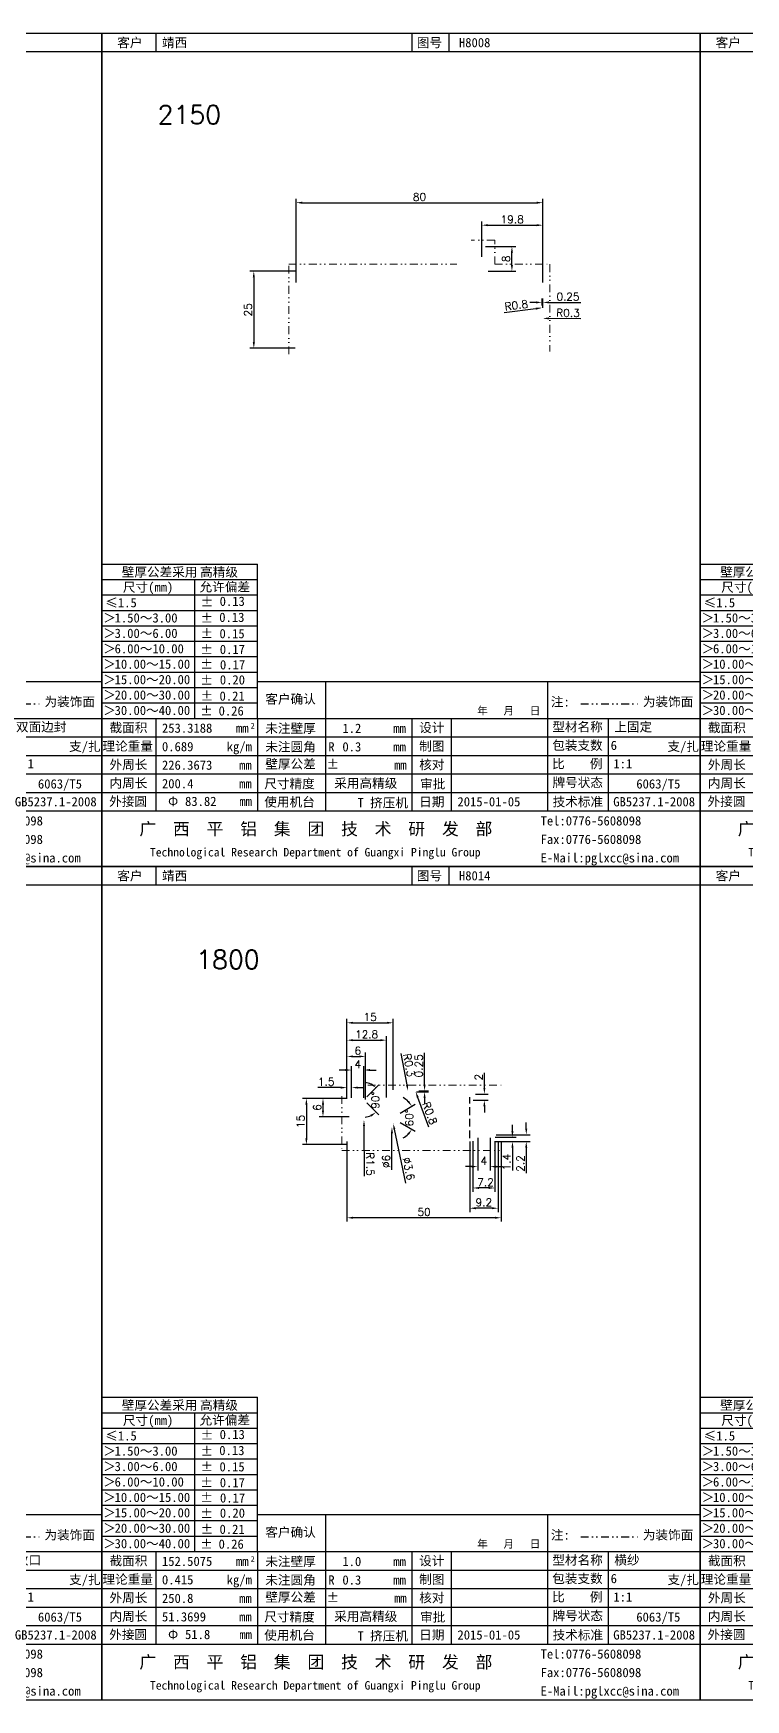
# Model space of a CAD drawing. Header units: millimetres. Extents: x -691 to 1378, y -267 to 296.
# Drawn here: x 774 to 1005, y -267 to 274 of the extents above; entities that cross this region are included whole.
import ezdxf

# ---------------------------------------------------------------- set-up
doc = ezdxf.new("R2010")
doc.units = ezdxf.units.MM
doc.header["$MEASUREMENT"] = 0
doc.linetypes.add('DASHED', pattern=[0.75, 0.5, -0.25])
doc.linetypes.add('DIVIDEX2', pattern=[63.5, 25.4, -12.7, 0, -12.7, 0, -12.7])
doc.layers.add('DIM', color=1, linetype='Continuous')
doc.layers.add('图层1', color=4, linetype='DIVIDEX2', lineweight=15)
doc.styles.add('LT2.5', font='SimSun.ttf', dxfattribs={"height": 2.5})
doc.styles.add('LT3', font='SimSun.ttf', dxfattribs={"height": 3})
doc.styles.add('LT4', font='SimSun.ttf', dxfattribs={"height": 4})
doc.styles.get("Standard").update_dxf_attribs({"font": 'txt', "bigfont": 'gbcbig.shx'})
doc.dimstyles.new('ISO-25', dxfattribs={"dimtxt": 2.5, "dimasz": 2, "dimexe": 1.25, "dimexo": 0.625, "dimtad": 1, "dimdsep": 46, "dimtxsty": 'Standard', "dimcen": 0, "dimadec": 0, "dimazin": 0, "dimtfac": 1, "dimtofl": 0, "dimtmove": 0, "dimatfit": 3, "dimfxl": 0, "dimarcsym": 0})

# ---------------------------------------------------------------- blocks, each defined once
blk = doc.blocks.new('1')
for p, q in [((195.97, 278.63), (1.97, 278.63)), ((1.97, 278.63), (1.97, 8.51)), ((19.47, 278.63), (19.47, 272.63)), ((102.47, 278.63), (102.47, 272.63)), ((114.43, 278.63), (114.43, 272.63)), ((195.97, 8.51), (195.97, 278.63)), ((195.97, 272.63), (1.97, 272.63)), ((52.47, 68.51), (195.97, 68.51)), ((74.47, 68.51), (74.47, 26.51)), ((146.47, 68.51), (146.47, 26.51)), ((1.97, 56.51), (195.97, 56.51)), ((19.47, 56.51), (19.47, 26.51)), ((52.47, 56.51), (52.47, 26.51)), ((102.47, 56.51), (102.47, 26.51)), ((115.27, 56.51), (115.27, 26.51)), ((166.13, 56.51), (166.13, 26.51)), ((1.97, 50.51), (195.97, 50.51)), ((1.97, 44.51), (195.97, 44.51)), ((1.97, 38.51), (195.97, 38.51)), ((1.97, 32.51), (195.97, 32.51)), ((1.97, 26.51), (195.97, 26.51)), ((1.97, 8.51), (195.97, 8.51))]:
    blk.add_line(p, q)
at = {"ltscale": 0.1}
for p, q in [((1.96, 106.55), (52.47, 106.55)), ((52.47, 56.55), (52.47, 106.55)), ((1.96, 101.55), (52.47, 101.55)), ((31.98, 101.55), (31.98, 56.55)), ((1.96, 96.55), (52.47, 96.55)), ((1.96, 91.55), (52.47, 91.55)), ((1.96, 86.55), (52.47, 86.55)), ((1.97, 86.55), (52.47, 86.55)), ((1.97, 81.55), (52.47, 81.55)), ((1.97, 76.55), (52.47, 76.55)), ((1.97, 71.55), (52.47, 71.55)), ((1.97, 66.55), (52.47, 66.55)), ((1.97, 61.55), (52.47, 61.55))]:
    blk.add_line(p, q, dxfattribs=at)
at = {"linetype": 'DIVIDEX2', "ltscale": 0.1}
blk.add_line((157.27, 61.3), (175.68, 61.3), dxfattribs=at)
for s, height, style, p in [('客户', 3, 'LT3', (6.97, 274.13)), ('图号', 3, 'LT3', (104.1, 274.13)), ('客户确认', 3, 'LT3', (54.97, 61.32)), ('年   月   日', 2.5, 'LT3', (123.69, 57.75)), ('截面积', 3, 'LT3', (4.47, 52.05)), ('mm', 3, 'LT3', (45.47, 51.88)), ('2', 1.8, 'LT3', (50.23, 53.25)), ('未注壁厚', 3, 'LT3', (54.97, 51.82)), ('mm', 3, 'LT3', (96.47, 51.82)), ('设计', 3, 'LT3', (104.87, 52.05)), ('型材名称', 3, 'LT3', (148.02, 52.29)), ('理论重量', 3, 'LT3', (2.17, 46.05)), ('kg/m', 3, 'LT3', (42.47, 45.88)), ('未注圆角', 3, 'LT3', (54.97, 45.82)), ('R', 3, 'LT3', (75.4, 45.82)), ('制图', 3, 'LT3', (104.87, 46.05)), ('包装支数', 3, 'LT3', (148, 46.29)), ('外周长', 3, 'LT3', (4.47, 40.05)), ('壁厚公差', 3, 'LT3', (54.97, 40.26)), ('mm', 3, 'LT3', (96.47, 45.82)), ('核对', 3, 'LT3', (104.87, 40.05)), ('比    例', 3, 'LT3', (147.95, 40.32)), ('mm', 3, 'LT3', (46.47, 39.88)), ('内周长', 3, 'LT3', (4.47, 34.05)), ('mm', 3, 'LT3', (46.47, 33.88)), ('牌号状态', 3, 'LT3', (148.09, 34.26)), ('外接圆 ', 3, 'LT3', (4.37, 28.14)), ('Φ', 3, 'LT3', (23.45, 28.14)), ('mm', 3, 'LT3', (46.56, 28.14)), ('使用机台', 3, 'LT3', (54.65, 27.95)), ('日期', 3, 'LT3', (104.87, 28.01)), ('技术标准', 3, 'LT3', (148.12, 28.01)), ('GB5237.1-2008', 3, 'LT3', (167.78, 28.01)), ('广  西  平  铝  集  团  技  术  研  发  部', 4, 'LT4', (14.15, 18.71)), ('Tel:0776-5608098', 3, 'LT3', (144.22, 21.82)), ('Fax:0776-5608098', 3, 'LT3', (144.22, 15.82)), ('Technological Research Department of Guangxi Pinglu Group', 2.7638, 'LT2.5', (17.59, 11.77)), ('E-Mail:pglxcc@sina.com', 3, 'LT3', (144.22, 9.82))]:
    blk.add_text(s, height=height, dxfattribs=dict(style=style)).set_placement(p)
at = {"ltscale": 0.1, "style": 'LT3'}
for s, p in [('壁厚公差采用', (8.44, 102.49)), ('高精级', (33.83, 102.49)), ('尺寸(mm)', (8.8, 97.57)), ('允许偏差', (33.65, 97.67)), ('≤1.5', (3.1, 92.55)), ('±', (34.03, 92.82)), ('0.13', (40.18, 93)), ('1.50～3.00', (6.12, 87.62)), ('±', (33.98, 87.55)), ('0.13', (40.05, 87.81)), ('3.00～6.00', (6.12, 82.62)), ('±', (33.96, 82.53)), ('0.15', (40.12, 82.52)), ('6.00～10.00', (6.12, 77.62)), ('±', (33.91, 77.4)), ('±', (33.94, 72.61)), ('0.17', (40.21, 77.39)), ('10.00～15.00', (6.12, 72.62)), ('15.00～20.00', (6.12, 67.62)), ('±', (33.92, 67.39)), ('0.20', (40.23, 67.53)), ('0.17', (40.28, 72.42)), ('20.00～30.00', (6.12, 62.62)), ('±', (34, 62.3)), ('0.21', (40.14, 62.27)), ('30.00～40.00', (6.12, 57.62)), ('±', (33.86, 57.47)), ('0.26', (39.84, 57.46)), ('注:', (147.57, 60.4)), ('为装饰面', (177.39, 60.44)), ('支/扎', (185.36, 45.95)), ('±', (74.8, 40.17)), ('mm', (96.71, 39.96)), ('尺寸精度', (54.64, 33.87)), ('采用高精级', (77.32, 34.01)), ('审批', (105.14, 33.78)), ('6063/T5', (175.26, 33.8)), ('T 挤压机', (84.88, 27.67))]:
    blk.add_text(s, height=3, dxfattribs=at).set_placement(p)
for p in [(2.94, 91.22), (2.94, 86.22), (2.94, 81.22), (2.94, 76.22), (2.94, 71.22), (2.94, 66.22), (2.94, 61.22)]:
    blk.add_text('∧', height=3, rotation=270, dxfattribs=at).set_placement(p)
at = {"style": 'LT3', "flags": 12}
for tag, p in [('客户', (21.47, 274.13)), ('图号', (117.75, 274.13)), ('截面积', (21.47, 51.88)), ('未注壁厚', (79.97, 51.82)), ('设计', (117.27, 52.05)), ('型材名称', (168.13, 52.29)), ('理论重量', (21.47, 45.88)), ('未注圆角', (79.97, 45.82)), ('制图', (117.27, 46.05)), ('包装支数', (166.95, 46.29)), ('外周长', (21.47, 39.88)), ('壁厚公差', (79.97, 40.05)), ('核对', (117.27, 40.05)), ('比例', (167.83, 40.32)), ('内周长', (21.47, 33.88)), ('审批', (117.27, 33.86)), ('外接圆D', (28.95, 28.14)), ('使用机台', (74.87, 27.74)), ('日期', (117.27, 28.01))]:
    blk.add_attdef(tag, p, '', height=3, dxfattribs=at)
blk = doc.blocks.new('*D67')
at = {"layer": 'Defpoints', "color": 0, "transparency": 16777216}
for p in [(939.14, 218.73), (859.14, 192.23), (939.14, 192.23)]:
    blk.add_point(p, dxfattribs=at)
at = {"layer": 'DIM', "color": 0, "lineweight": -2, "transparency": 16777216}
for p, q in [((859.14, 192.85), (859.14, 219.98)), ((861.14, 218.73), (937.14, 218.73)), ((939.14, 192.85), (939.14, 219.98))]:
    blk.add_line(p, q, dxfattribs=at)
at = {"layer": 'DIM', "color": 0, "transparency": 16777216}
for points in [[(861.14, 219.06), (861.14, 218.39), (859.14, 218.73)], [(937.14, 219.06), (937.14, 218.39), (939.14, 218.73)]]:
    blk.add_solid(points, dxfattribs=at)
at = {"layer": 'DIM', "color": 0, "transparency": 16777216, "insert": (899.14, 220.6), "char_height": 2.5, "attachment_point": 5}
blk.add_mtext('80', dxfattribs=at)
blk = doc.blocks.new('*D68')
at = {"layer": 'Defpoints', "color": 0, "transparency": 16777216}
for p in [(939.14, 211.43), (919.34, 200.53), (939.14, 192.23)]:
    blk.add_point(p, dxfattribs=at)
at = {"layer": 'DIM', "color": 0, "lineweight": -2, "transparency": 16777216}
for p, q in [((919.34, 201.16), (919.34, 212.68)), ((921.34, 211.43), (937.14, 211.43)), ((939.14, 192.85), (939.14, 212.68))]:
    blk.add_line(p, q, dxfattribs=at)
at = {"layer": 'DIM', "color": 0, "transparency": 16777216}
for points in [[(921.34, 211.76), (921.34, 211.1), (919.34, 211.43)], [(937.14, 211.76), (937.14, 211.1), (939.14, 211.43)]]:
    blk.add_solid(points, dxfattribs=at)
at = {"layer": 'DIM', "color": 0, "transparency": 16777216, "insert": (929.24, 213.3), "char_height": 2.5, "attachment_point": 5}
blk.add_mtext('19.8', dxfattribs=at)
blk = doc.blocks.new('*D69')
at = {"layer": 'Defpoints', "color": 0, "transparency": 16777216}
for p in [(919.94, 204.53), (929.13, 204.53), (920.84, 196.53)]:
    blk.add_point(p, dxfattribs=at)
at = {"layer": 'DIM', "color": 0, "lineweight": -2, "transparency": 16777216}
for p, q in [((920.57, 204.53), (930.38, 204.53)), ((929.13, 198.53), (929.13, 202.53)), ((921.47, 196.53), (930.38, 196.53))]:
    blk.add_line(p, q, dxfattribs=at)
at = {"layer": 'DIM', "color": 0, "transparency": 16777216}
for points in [[(928.8, 202.53), (929.47, 202.53), (929.13, 204.53)], [(928.8, 198.53), (929.47, 198.53), (929.13, 196.53)]]:
    blk.add_solid(points, dxfattribs=at)
at = {"layer": 'DIM', "color": 0, "transparency": 16777216, "insert": (927.26, 200.53), "char_height": 2.5, "attachment_point": 5, "rotation": 90}
blk.add_mtext('8', dxfattribs=at)
blk = doc.blocks.new('*D70')
at = {"layer": 'Defpoints', "color": 0, "transparency": 16777216}
for p in [(859.44, 196.53), (845.46, 171.53), (859.44, 171.53)]:
    blk.add_point(p, dxfattribs=at)
at = {"layer": 'DIM', "color": 0, "lineweight": -2, "transparency": 16777216}
for p, q in [((858.82, 196.53), (844.21, 196.53)), ((845.46, 194.53), (845.46, 173.53)), ((858.82, 171.53), (844.21, 171.53))]:
    blk.add_line(p, q, dxfattribs=at)
at = {"layer": 'DIM', "color": 0, "transparency": 16777216}
for points in [[(845.12, 194.53), (845.79, 194.53), (845.46, 196.53)], [(845.12, 173.53), (845.79, 173.53), (845.46, 171.53)]]:
    blk.add_solid(points, dxfattribs=at)
at = {"layer": 'DIM', "color": 0, "transparency": 16777216, "insert": (843.58, 184.03), "char_height": 2.5, "attachment_point": 5, "rotation": 90}
blk.add_mtext('25', dxfattribs=at)
blk = doc.blocks.new('*D71')
at = {"layer": 'Defpoints', "color": 0, "transparency": 16777216}
for p in [(938.89, 184.73), (939.14, 186.4), (939.14, 184.03)]:
    blk.add_point(p, dxfattribs=at)
at = {"layer": 'DIM', "color": 0, "lineweight": -2, "transparency": 16777216}
for p, q in [((936.89, 186.4), (934.89, 186.4)), ((938.89, 185.36), (938.89, 187.65)), ((939.14, 184.66), (939.14, 187.65)), ((941.14, 186.4), (951.47, 186.4))]:
    blk.add_line(p, q, dxfattribs=at)
at = {"layer": 'DIM', "color": 0, "transparency": 16777216}
for points in [[(936.89, 186.73), (936.89, 186.06), (938.89, 186.4)], [(941.14, 186.73), (941.14, 186.06), (939.14, 186.4)]]:
    blk.add_solid(points, dxfattribs=at)
at = {"layer": 'DIM', "color": 0, "transparency": 16777216, "insert": (947.31, 188.27), "char_height": 2.5, "attachment_point": 5}
blk.add_mtext('0.25', dxfattribs=at)
blk = doc.blocks.new('*D72')
at = {"layer": 'Defpoints', "color": 0, "transparency": 16777216}
for p in [(938.9, 184.63), (939.69, 184.73)]:
    blk.add_point(p, dxfattribs=at)
at = {"layer": 'DIM', "color": 0, "lineweight": -2, "transparency": 16777216}
blk.add_line((926.66, 183.1), (936.91, 184.38), dxfattribs=at)
at = {"layer": 'DIM', "color": 0, "transparency": 16777216}
blk.add_solid([(936.87, 184.71), (936.95, 184.05), (938.9, 184.63)], dxfattribs=at)
at = {"layer": 'DIM', "color": 0, "transparency": 16777216, "insert": (930.56, 185.48), "char_height": 2.5, "attachment_point": 5, "rotation": 7.1334}
blk.add_mtext('R0.8', dxfattribs=at)
blk = doc.blocks.new('*D73')
at = {"layer": 'Defpoints', "color": 0, "transparency": 16777216}
for p in [(938.84, 181.24), (939.14, 181.23)]:
    blk.add_point(p, dxfattribs=at)
at = {"layer": 'DIM', "color": 0, "lineweight": -2, "transparency": 16777216}
blk.add_line((951.47, 181.05), (941.14, 181.21), dxfattribs=at)
at = {"layer": 'DIM', "color": 0, "transparency": 16777216}
blk.add_solid([(941.15, 181.54), (941.14, 180.87), (939.14, 181.23)], dxfattribs=at)
at = {"layer": 'DIM', "color": 0, "transparency": 16777216, "insert": (947.33, 182.99), "char_height": 2.5, "attachment_point": 5, "rotation": 359.1517}
blk.add_mtext('R0.3', dxfattribs=at)
blk = doc.blocks.new('*D150')
at = {"layer": 'Defpoints', "color": 0, "transparency": 16777216}
for p in [(875.64, -85.05), (925.64, -85.05), (875.64, -110.37)]:
    blk.add_point(p, dxfattribs=at)
at = {"layer": 'DIM', "color": 0, "lineweight": -2, "transparency": 16777216}
for p, q in [((875.64, -85.68), (875.64, -111.62)), ((925.64, -85.68), (925.64, -111.62)), ((923.64, -110.37), (877.64, -110.37))]:
    blk.add_line(p, q, dxfattribs=at)
at = {"layer": 'DIM', "color": 0, "transparency": 16777216}
for points in [[(877.64, -110.03), (877.64, -110.7), (875.64, -110.37)], [(923.64, -110.03), (923.64, -110.7), (925.64, -110.37)]]:
    blk.add_solid(points, dxfattribs=at)
at = {"layer": 'DIM', "color": 0, "transparency": 16777216, "insert": (900.64, -108.49), "char_height": 2.5, "attachment_point": 5}
blk.add_mtext('50', dxfattribs=at)
blk = doc.blocks.new('*D151')
at = {"layer": 'Defpoints', "color": 0, "transparency": 16777216}
for p in [(876.39, -71.65), (862.5, -86.65), (876.39, -86.65)]:
    blk.add_point(p, dxfattribs=at)
at = {"layer": 'DIM', "color": 0, "lineweight": -2, "transparency": 16777216}
for p, q in [((875.77, -71.65), (861.25, -71.65)), ((862.5, -73.65), (862.5, -84.65)), ((875.77, -86.65), (861.25, -86.65))]:
    blk.add_line(p, q, dxfattribs=at)
at = {"layer": 'DIM', "color": 0, "transparency": 16777216}
for points in [[(862.16, -73.65), (862.83, -73.65), (862.5, -71.65)], [(862.16, -84.65), (862.83, -84.65), (862.5, -86.65)]]:
    blk.add_solid(points, dxfattribs=at)
at = {"layer": 'DIM', "color": 0, "transparency": 16777216, "insert": (860.62, -79.15), "char_height": 2.5, "attachment_point": 5, "rotation": 90}
blk.add_mtext('15', dxfattribs=at)
blk = doc.blocks.new('*D152')
at = {"layer": 'Defpoints', "color": 0, "transparency": 16777216}
for p in [(876.39, -71.65), (867.88, -77.65), (876.94, -77.65)]:
    blk.add_point(p, dxfattribs=at)
at = {"layer": 'DIM', "color": 0, "lineweight": -2, "transparency": 16777216}
for p, q in [((875.77, -71.65), (866.63, -71.65)), ((867.88, -73.65), (867.88, -75.65)), ((876.32, -77.65), (866.63, -77.65))]:
    blk.add_line(p, q, dxfattribs=at)
at = {"layer": 'DIM', "color": 0, "transparency": 16777216}
for points in [[(867.54, -73.65), (868.21, -73.65), (867.88, -71.65)], [(867.54, -75.65), (868.21, -75.65), (867.88, -77.65)]]:
    blk.add_solid(points, dxfattribs=at)
at = {"layer": 'DIM', "color": 0, "transparency": 16777216, "insert": (866, -74.65), "char_height": 2.5, "attachment_point": 5, "rotation": 90}
blk.add_mtext('6', dxfattribs=at)
blk = doc.blocks.new('*D153')
at = {"layer": 'Defpoints', "color": 0, "transparency": 16777216}
for p in [(881.64, -58.07), (875.64, -71.95), (881.64, -72.65)]:
    blk.add_point(p, dxfattribs=at)
at = {"layer": 'DIM', "color": 0, "lineweight": -2, "transparency": 16777216}
for p, q in [((875.64, -71.33), (875.64, -56.82)), ((877.64, -58.07), (879.64, -58.07)), ((881.64, -72.03), (881.64, -56.82))]:
    blk.add_line(p, q, dxfattribs=at)
at = {"layer": 'DIM', "color": 0, "transparency": 16777216}
for points in [[(877.64, -57.74), (877.64, -58.4), (875.64, -58.07)], [(879.64, -57.74), (879.64, -58.4), (881.64, -58.07)]]:
    blk.add_solid(points, dxfattribs=at)
at = {"layer": 'DIM', "color": 0, "transparency": 16777216, "insert": (879.14, -56.19), "char_height": 2.5, "attachment_point": 5}
blk.add_mtext('6', dxfattribs=at)
blk = doc.blocks.new('*D154')
at = {"layer": 'Defpoints', "color": 0, "transparency": 16777216}
for p in [(877.14, -62.47), (877.14, -72.15), (881.14, -72.15)]:
    blk.add_point(p, dxfattribs=at)
at = {"layer": 'DIM', "color": 0, "lineweight": -2, "transparency": 16777216}
for p, q in [((875.14, -62.47), (873.14, -62.47)), ((877.14, -71.53), (877.14, -61.22)), ((881.14, -71.53), (881.14, -61.22)), ((883.14, -62.47), (885.14, -62.47))]:
    blk.add_line(p, q, dxfattribs=at)
at = {"layer": 'DIM', "color": 0, "transparency": 16777216}
for points in [[(875.14, -62.14), (875.14, -62.8), (877.14, -62.47)], [(883.14, -62.14), (883.14, -62.8), (881.14, -62.47)]]:
    blk.add_solid(points, dxfattribs=at)
at = {"layer": 'DIM', "color": 0, "transparency": 16777216, "insert": (879.14, -60.59), "char_height": 2.5, "attachment_point": 5}
blk.add_mtext('4', dxfattribs=at)
blk = doc.blocks.new('*D155')
at = {"layer": 'Defpoints', "color": 0, "transparency": 16777216}
for p in [(881.14, -72.15), (881.14, -72.15), (881.64, -71.65), (881.64, -72.65), (886.57, -70.7)]:
    blk.add_point(p, dxfattribs=at)
at = {"layer": 'DIM', "color": 0, "lineweight": -2, "transparency": 16777216}
for p, q in [((882.08, -71.21), (886, -67.3)), ((882.08, -73.1), (886, -77.01))]:
    blk.add_line(p, q, dxfattribs=at)
for start, end in [(65.5185, 86.0369), (273.9631, 294.4815)]:
    blk.add_arc((881.14, -72.15), 5.61, start, end, dxfattribs=at)
at = {"layer": 'DIM', "color": 0, "transparency": 16777216}
for points in [[(883.66, -66.77), (883.28, -67.32), (885.11, -68.18)], [(883.28, -76.99), (883.66, -77.54), (885.11, -76.12)]]:
    blk.add_solid(points, dxfattribs=at)
at = {"layer": 'DIM', "color": 0, "transparency": 16777216, "insert": (884.88, -72.26), "char_height": 2.5, "attachment_point": 5, "rotation": 88.4442}
blk.add_mtext('90°', dxfattribs=at)
blk = doc.blocks.new('*D156')
at = {"layer": 'Defpoints', "color": 0, "transparency": 16777216}
for p in [(881.14, -77.15), (881.16, -78.65)]:
    blk.add_point(p, dxfattribs=at)
at = {"layer": 'DIM', "color": 0, "lineweight": -2, "transparency": 16777216}
blk.add_line((881.37, -96.9), (881.18, -80.65), dxfattribs=at)
at = {"layer": 'DIM', "color": 0, "transparency": 16777216}
blk.add_solid([(881.52, -80.65), (880.85, -80.66), (881.16, -78.65)], dxfattribs=at)
at = {"layer": 'DIM', "color": 0, "transparency": 16777216, "insert": (883.2, -92.92), "char_height": 2.5, "attachment_point": 5, "rotation": 270.6523}
blk.add_mtext('R1.5', dxfattribs=at)
blk = doc.blocks.new('*D157')
at = {"layer": 'Defpoints', "color": 0, "transparency": 16777216}
for p in [(888.44, -52.79), (875.64, -71.95), (888.44, -71.95)]:
    blk.add_point(p, dxfattribs=at)
at = {"layer": 'DIM', "color": 0, "lineweight": -2, "transparency": 16777216}
for p, q in [((875.64, -71.33), (875.64, -51.54)), ((877.64, -52.79), (886.44, -52.79)), ((888.44, -71.33), (888.44, -51.54))]:
    blk.add_line(p, q, dxfattribs=at)
at = {"layer": 'DIM', "color": 0, "transparency": 16777216}
for points in [[(877.64, -52.46), (877.64, -53.13), (875.64, -52.79)], [(886.44, -52.46), (886.44, -53.13), (888.44, -52.79)]]:
    blk.add_solid(points, dxfattribs=at)
at = {"layer": 'DIM', "color": 0, "transparency": 16777216, "insert": (882.04, -50.92), "char_height": 2.5, "attachment_point": 5}
blk.add_mtext('12.8', dxfattribs=at)
blk = doc.blocks.new('*D158')
at = {"layer": 'Defpoints', "color": 0, "transparency": 16777216}
for p in [(916.44, -84.95), (923.64, -84.95), (916.44, -100.71)]:
    blk.add_point(p, dxfattribs=at)
at = {"layer": 'DIM', "color": 0, "lineweight": -2, "transparency": 16777216}
for p, q in [((916.44, -85.58), (916.44, -101.96)), ((923.64, -85.58), (923.64, -101.96)), ((921.64, -100.71), (918.44, -100.71))]:
    blk.add_line(p, q, dxfattribs=at)
at = {"layer": 'DIM', "color": 0, "transparency": 16777216}
for points in [[(918.44, -100.38), (918.44, -101.04), (916.44, -100.71)], [(921.64, -100.38), (921.64, -101.04), (923.64, -100.71)]]:
    blk.add_solid(points, dxfattribs=at)
at = {"layer": 'DIM', "color": 0, "transparency": 16777216, "insert": (920.6, -98.84), "char_height": 2.5, "attachment_point": 5}
blk.add_mtext('7.2', dxfattribs=at)
blk = doc.blocks.new('*D159')
at = {"layer": 'Defpoints', "color": 0, "transparency": 16777216}
for p in [(918.04, -83.85), (922.04, -83.85), (918.04, -93.78)]:
    blk.add_point(p, dxfattribs=at)
at = {"layer": 'DIM', "color": 0, "lineweight": -2, "transparency": 16777216}
for p, q in [((918.04, -84.48), (918.04, -95.03)), ((922.04, -84.48), (922.04, -95.03)), ((916.04, -93.78), (914.04, -93.78)), ((924.04, -93.78), (926.04, -93.78))]:
    blk.add_line(p, q, dxfattribs=at)
at = {"layer": 'DIM', "color": 0, "transparency": 16777216}
for points in [[(916.04, -93.45), (916.04, -94.12), (918.04, -93.78)], [(924.04, -93.45), (924.04, -94.12), (922.04, -93.78)]]:
    blk.add_solid(points, dxfattribs=at)
at = {"layer": 'DIM', "color": 0, "transparency": 16777216, "insert": (920.04, -91.91), "char_height": 2.5, "attachment_point": 5}
blk.add_mtext('4', dxfattribs=at)
blk = doc.blocks.new('*D160')
at = {"layer": 'Defpoints', "color": 0, "transparency": 16777216}
for p in [(923.04, -84.25), (923.04, -85.65), (929.31, -85.65)]:
    blk.add_point(p, dxfattribs=at)
at = {"layer": 'DIM', "color": 0, "lineweight": -2, "transparency": 16777216}
for p, q in [((929.31, -82.25), (929.31, -80.25)), ((923.67, -84.25), (930.56, -84.25)), ((923.67, -85.65), (930.56, -85.65)), ((929.31, -87.65), (929.31, -95.07))]:
    blk.add_line(p, q, dxfattribs=at)
at = {"layer": 'DIM', "color": 0, "transparency": 16777216}
for points in [[(928.97, -82.25), (929.64, -82.25), (929.31, -84.25)], [(928.97, -87.65), (929.64, -87.65), (929.31, -85.65)]]:
    blk.add_solid(points, dxfattribs=at)
at = {"layer": 'DIM', "color": 0, "transparency": 16777216, "insert": (927.43, -92.36), "char_height": 2.5, "attachment_point": 5, "rotation": 90}
blk.add_mtext('1.4', dxfattribs=at)
blk = doc.blocks.new('*D161')
at = {"layer": 'Defpoints', "color": 0, "transparency": 16777216}
for p in [(923.39, -83.45), (923.39, -85.65), (933.79, -85.65)]:
    blk.add_point(p, dxfattribs=at)
at = {"layer": 'DIM', "color": 0, "lineweight": -2, "transparency": 16777216}
for p, q in [((933.79, -81.45), (933.79, -79.45)), ((924.02, -83.45), (935.04, -83.45)), ((924.02, -85.65), (935.04, -85.65)), ((933.79, -87.65), (933.79, -95.9))]:
    blk.add_line(p, q, dxfattribs=at)
at = {"layer": 'DIM', "color": 0, "transparency": 16777216}
for points in [[(933.45, -81.45), (934.12, -81.45), (933.79, -83.45)], [(933.45, -87.65), (934.12, -87.65), (933.79, -85.65)]]:
    blk.add_solid(points, dxfattribs=at)
at = {"layer": 'DIM', "color": 0, "transparency": 16777216, "insert": (931.91, -92.78), "char_height": 2.5, "attachment_point": 5, "rotation": 90}
blk.add_mtext('2.2', dxfattribs=at)
blk = doc.blocks.new('*D162')
at = {"layer": 'Defpoints', "color": 0, "transparency": 16777216}
for p in [(915.94, -72.25), (916.74, -70.25), (920.21, -70.25)]:
    blk.add_point(p, dxfattribs=at)
at = {"layer": 'DIM', "color": 0, "lineweight": -2, "transparency": 16777216}
for p, q in [((920.21, -68.25), (920.21, -63.34)), ((916.57, -72.25), (921.46, -72.25)), ((917.37, -70.25), (921.46, -70.25)), ((920.21, -74.25), (920.21, -76.25))]:
    blk.add_line(p, q, dxfattribs=at)
at = {"layer": 'DIM', "color": 0, "transparency": 16777216}
for points in [[(919.87, -68.25), (920.54, -68.25), (920.21, -70.25)], [(919.87, -74.25), (920.54, -74.25), (920.21, -72.25)]]:
    blk.add_solid(points, dxfattribs=at)
at = {"layer": 'DIM', "color": 0, "transparency": 16777216, "insert": (918.33, -64.8), "char_height": 2.5, "attachment_point": 5, "rotation": 90}
blk.add_mtext('2', dxfattribs=at)
blk = doc.blocks.new('*D164')
at = {"layer": 'Defpoints', "color": 0, "transparency": 16777216}
for p in [(890.64, -47.16), (890.64, -69.5), (875.64, -71.95)]:
    blk.add_point(p, dxfattribs=at)
at = {"layer": 'DIM', "color": 0, "lineweight": -2, "transparency": 16777216}
for p, q in [((875.64, -71.33), (875.64, -45.91)), ((877.64, -47.16), (888.64, -47.16)), ((890.64, -68.88), (890.64, -45.91))]:
    blk.add_line(p, q, dxfattribs=at)
at = {"layer": 'DIM', "color": 0, "transparency": 16777216}
for points in [[(877.64, -46.82), (877.64, -47.49), (875.64, -47.16)], [(888.64, -46.82), (888.64, -47.49), (890.64, -47.16)]]:
    blk.add_solid(points, dxfattribs=at)
at = {"layer": 'DIM', "color": 0, "transparency": 16777216, "insert": (883.14, -45.28), "char_height": 2.5, "attachment_point": 5}
blk.add_mtext('15', dxfattribs=at)
blk = doc.blocks.new('*D165')
at = {"layer": 'Defpoints', "color": 0, "transparency": 16777216}
for p in [(897.62, -69.5), (898.32, -69.25), (900.82, -69.25)]:
    blk.add_point(p, dxfattribs=at)
at = {"layer": 'DIM', "color": 0, "lineweight": -2, "transparency": 16777216}
for p, q in [((900.82, -67.25), (900.82, -56.92)), ((898.25, -69.5), (902.07, -69.5)), ((898.95, -69.25), (902.07, -69.25)), ((900.82, -71.5), (900.82, -73.5))]:
    blk.add_line(p, q, dxfattribs=at)
at = {"layer": 'DIM', "color": 0, "transparency": 16777216}
for points in [[(900.49, -67.25), (901.15, -67.25), (900.82, -69.25)], [(900.49, -71.5), (901.15, -71.5), (900.82, -69.5)]]:
    blk.add_solid(points, dxfattribs=at)
at = {"layer": 'DIM', "color": 0, "transparency": 16777216, "insert": (898.95, -61.09), "char_height": 2.5, "attachment_point": 5, "rotation": 90}
blk.add_mtext('0.25', dxfattribs=at)
blk = doc.blocks.new('*D166')
at = {"layer": 'Defpoints', "color": 0, "transparency": 16777216}
for p in [(895.47, -69.26), (895.53, -69.55)]:
    blk.add_point(p, dxfattribs=at)
at = {"layer": 'DIM', "color": 0, "lineweight": -2, "transparency": 16777216}
blk.add_line((893.15, -57.15), (895.1, -67.3), dxfattribs=at)
at = {"layer": 'DIM', "color": 0, "transparency": 16777216}
blk.add_solid([(895.42, -67.23), (894.77, -67.36), (895.47, -69.26)], dxfattribs=at)
at = {"layer": 'DIM', "color": 0, "transparency": 16777216, "insert": (895.77, -60.89), "char_height": 2.5, "attachment_point": 5, "rotation": 280.8718}
blk.add_mtext('R0.3', dxfattribs=at)
blk = doc.blocks.new('*D167')
at = {"layer": 'Defpoints', "color": 0, "transparency": 16777216}
for p in [(889.87, -76.19), (890.62, -79.72)]:
    blk.add_point(p, dxfattribs=at)
at = {"layer": 'DIM', "color": 0, "lineweight": -2, "transparency": 16777216}
blk.add_line((894.73, -99.13), (891.03, -81.67), dxfattribs=at)
at = {"layer": 'DIM', "color": 0, "transparency": 16777216}
blk.add_solid([(891.36, -81.6), (890.71, -81.74), (890.62, -79.72)], dxfattribs=at)
at = {"layer": 'DIM', "color": 0, "transparency": 16777216, "insert": (895.66, -94.46), "char_height": 2.5, "attachment_point": 5, "rotation": 281.9797}
blk.add_mtext('∅3.6', dxfattribs=at)
blk = doc.blocks.new('*D168')
at = {"layer": 'Defpoints', "color": 0, "transparency": 16777216}
for p in [(890.24, -74.95), (890.24, -80.95)]:
    blk.add_point(p, dxfattribs=at)
at = {"layer": 'DIM', "color": 0, "lineweight": -2, "transparency": 16777216}
blk.add_line((890.24, -94.83), (890.24, -82.95), dxfattribs=at)
at = {"layer": 'DIM', "color": 0, "transparency": 16777216}
blk.add_solid([(889.91, -82.95), (890.57, -82.95), (890.24, -80.95)], dxfattribs=at)
at = {"layer": 'DIM', "color": 0, "transparency": 16777216, "insert": (888.36, -92.12), "char_height": 2.5, "attachment_point": 5, "rotation": 89.981}
blk.add_mtext('∅6', dxfattribs=at)
blk = doc.blocks.new('*D169')
at = {"layer": 'Defpoints', "color": 0, "transparency": 16777216}
for p in [(897.62, -68.7), (897.91, -69.45)]:
    blk.add_point(p, dxfattribs=at)
at = {"layer": 'DIM', "color": 0, "lineweight": -2, "transparency": 16777216}
blk.add_line((902.23, -81), (898.61, -71.33), dxfattribs=at)
at = {"layer": 'DIM', "color": 0, "transparency": 16777216}
blk.add_solid([(898.92, -71.21), (898.29, -71.44), (897.91, -69.45)], dxfattribs=at)
at = {"layer": 'DIM', "color": 0, "transparency": 16777216, "insert": (902.52, -76.44), "char_height": 2.5, "attachment_point": 5, "rotation": 290.5283}
blk.add_mtext('R0.8', dxfattribs=at)
blk = doc.blocks.new('*D170')
at = {"layer": 'Defpoints', "color": 0, "transparency": 16777216}
for p in [(892.19, -76.83), (892.19, -79.08), (892.36, -76.73), (892.36, -79.18), (897.61, -79.25)]:
    blk.add_point(p, dxfattribs=at)
at = {"layer": 'DIM', "color": 0, "lineweight": -2, "transparency": 16777216}
for p, q in [((892.91, -76.42), (897.8, -73.59)), ((892.91, -79.49), (897.8, -82.32))]:
    blk.add_line(p, q, dxfattribs=at)
for start, end in [(45.3683, 60.7365), (299.2635, 314.6317)]:
    blk.add_arc((890.24, -77.95), 7.48, start, end, dxfattribs=at)
at = {"layer": 'DIM', "color": 0, "transparency": 16777216}
for points in [[(895.76, -72.43), (895.23, -72.84), (896.72, -74.21)], [(895.23, -83.07), (895.76, -83.48), (896.72, -81.69)]]:
    blk.add_solid(points, dxfattribs=at)
at = {"layer": 'DIM', "color": 0, "transparency": 16777216, "insert": (895.85, -77.95), "char_height": 2.5, "attachment_point": 5, "rotation": 90}
blk.add_mtext('60°', dxfattribs=at)
blk = doc.blocks.new('*D171')
at = {"layer": 'Defpoints', "color": 0, "transparency": 16777216}
for p in [(915.44, -85.05), (924.64, -85.05), (915.44, -107.27)]:
    blk.add_point(p, dxfattribs=at)
at = {"layer": 'DIM', "color": 0, "lineweight": -2, "transparency": 16777216}
for p, q in [((915.44, -85.68), (915.44, -108.52)), ((924.64, -85.68), (924.64, -108.52)), ((922.64, -107.27), (917.44, -107.27))]:
    blk.add_line(p, q, dxfattribs=at)
at = {"layer": 'DIM', "color": 0, "transparency": 16777216}
for points in [[(917.44, -106.94), (917.44, -107.6), (915.44, -107.27)], [(922.64, -106.94), (922.64, -107.6), (924.64, -107.27)]]:
    blk.add_solid(points, dxfattribs=at)
at = {"layer": 'DIM', "color": 0, "transparency": 16777216, "insert": (920.04, -105.4), "char_height": 2.5, "attachment_point": 5}
blk.add_mtext('9.2', dxfattribs=at)
blk = doc.blocks.new('*D178')
at = {"layer": 'Defpoints', "color": 0, "transparency": 16777216}
for p in [(875.64, -68.17), (875.64, -72.15), (877.14, -72.15)]:
    blk.add_point(p, dxfattribs=at)
at = {"layer": 'DIM', "color": 0, "lineweight": -2, "transparency": 16777216}
for p, q in [((873.64, -68.17), (866.23, -68.17)), ((875.64, -71.53), (875.64, -66.92)), ((877.14, -71.53), (877.14, -66.92)), ((879.14, -68.17), (881.14, -68.17))]:
    blk.add_line(p, q, dxfattribs=at)
at = {"layer": 'DIM', "color": 0, "transparency": 16777216}
for points in [[(873.64, -67.84), (873.64, -68.5), (875.64, -68.17)], [(879.14, -67.84), (879.14, -68.5), (877.14, -68.17)]]:
    blk.add_solid(points, dxfattribs=at)
at = {"layer": 'DIM', "color": 0, "transparency": 16777216, "insert": (868.93, -66.29), "char_height": 2.5, "attachment_point": 5}
blk.add_mtext('1.5', dxfattribs=at)

msp = doc.modelspace()

# ---------------------------------------------------------------- linework, layer by layer
at = {"layer": 'DIM', "linetype": 'DASHED', "ltscale": 5}
msp.add_line((915.443, -84.554), (915.443, -71.254), dxfattribs=at)
at = {"layer": '图层1', "ltscale": 0.1}
for p, q in [((923.545, 206.569), (915.888, 206.569)), ((923.545, 198.761), (923.545, 206.569)), ((856.753, 169.565), (856.753, 198.761)), ((856.753, 198.761), (911.303, 198.761)), ((923.545, 198.761), (941.378, 198.761)), ((941.378, 198.761), (941.378, 170.452)), ((882.408, -67.387), (926.314, -67.387)), ((873.943, -70.931), (873.943, -88.521)), ((873.943, -88.521), (926.314, -88.521))]:
    msp.add_line(p, q, dxfattribs=at)

# ---------------------------------------------------------------- block references
ref = msp.add_blockref('1', (600.204, -4.996))
ref.add_attrib('客户', '靖西', (621.673, 269.137), dxfattribs={"height": 3, "style": 'LT3'})
ref.add_attrib('图号', 'H8013', (717.958, 269.137), dxfattribs={"height": 3, "style": 'LT3'})
ref.add_attrib('截面积', '356.0551', (621.673, 46.885), dxfattribs={"height": 3, "style": 'LT3'})
ref.add_attrib('理论重量', '0.968', (621.673, 40.885), dxfattribs={"height": 3, "style": 'LT3'})
ref.add_attrib('外周长', '335.0873', (621.673, 34.885), dxfattribs={"height": 3, "style": 'LT3'})
ref.add_attrib('内周长', '254.56.12', (621.673, 28.885), dxfattribs={"height": 3, "style": 'LT3'})
ref.add_attrib('未注壁厚', '1.2', (680.173, 46.828), dxfattribs={"height": 3, "style": 'LT3'})
ref.add_attrib('未注圆角', '0.3', (680.173, 40.828), dxfattribs={"height": 3, "style": 'LT3'})
ref.add_attrib('外接圆D', '92.51', (629.158, 23.148), dxfattribs={"height": 3, "style": 'LT3'})
ref.add_attrib('日期', '2015-01-05', (717.473, 23.017), dxfattribs={"height": 3, "style": 'LT3'})
ref.add_attrib('比例', '1:1', (768.031, 35.324), dxfattribs={"height": 3, "style": 'LT3'})
ref.add_attrib('型材名称', '双面边封', (768.333, 47.295), dxfattribs={"height": 3, "style": 'LT3'})
ref.add_attrib('包装支数', '4', (767.149, 41.295), dxfattribs={"height": 3, "style": 'LT3'})
ref = msp.add_blockref('1', (794.203, -4.996))
ref.add_attrib('客户', '靖西', (815.673, 269.137), dxfattribs={"height": 3, "style": 'LT3'})
ref.add_attrib('图号', 'H8008', (911.957, 269.137), dxfattribs={"height": 3, "style": 'LT3'})
ref.add_attrib('截面积', '253.3188', (815.673, 46.885), dxfattribs={"height": 3, "style": 'LT3'})
ref.add_attrib('理论重量', '0.689', (815.673, 40.885), dxfattribs={"height": 3, "style": 'LT3'})
ref.add_attrib('外周长', '226.3673', (815.673, 34.885), dxfattribs={"height": 3, "style": 'LT3'})
ref.add_attrib('内周长', '200.4', (815.673, 28.885), dxfattribs={"height": 3, "style": 'LT3'})
ref.add_attrib('未注壁厚', '1.2', (874.173, 46.828), dxfattribs={"height": 3, "style": 'LT3'})
ref.add_attrib('未注圆角', '0.3', (874.173, 40.828), dxfattribs={"height": 3, "style": 'LT3'})
ref.add_attrib('外接圆D', '83.82', (823.157, 23.148), dxfattribs={"height": 3, "style": 'LT3'})
ref.add_attrib('日期', '2015-01-05', (911.473, 23.017), dxfattribs={"height": 3, "style": 'LT3'})
ref.add_attrib('比例', '1:1', (962.03, 35.324), dxfattribs={"height": 3, "style": 'LT3'})
ref.add_attrib('型材名称', '上固定', (962.333, 47.295), dxfattribs={"height": 3, "style": 'LT3'})
ref.add_attrib('包装支数', '6', (961.148, 41.295), dxfattribs={"height": 3, "style": 'LT3'})
ref = msp.add_blockref('1', (988.202, -4.996))
ref.add_attrib('客户', '靖西', (1009.672, 269.137), dxfattribs={"height": 3, "style": 'LT3'})
ref.add_attrib('图号', 'H8018', (1105.956, 269.137), dxfattribs={"height": 3, "style": 'LT3'})
ref.add_attrib('截面积', '262.996', (1009.672, 46.885), dxfattribs={"height": 3, "style": 'LT3'})
ref.add_attrib('理论重量', '0.715', (1009.672, 40.885), dxfattribs={"height": 3, "style": 'LT3'})
ref.add_attrib('外周长', '242.3673', (1009.672, 34.885), dxfattribs={"height": 3, "style": 'LT3'})
ref.add_attrib('内周长', '200.4', (1009.672, 28.885), dxfattribs={"height": 3, "style": 'LT3'})
ref.add_attrib('未注壁厚', '1.2', (1068.172, 46.828), dxfattribs={"height": 3, "style": 'LT3'})
ref.add_attrib('未注圆角', '0.3', (1068.172, 40.828), dxfattribs={"height": 3, "style": 'LT3'})
ref.add_attrib('外接圆D', '83.82', (1017.156, 23.148), dxfattribs={"height": 3, "style": 'LT3'})
ref.add_attrib('日期', '2015-01-05', (1105.472, 23.017), dxfattribs={"height": 3, "style": 'LT3'})
ref.add_attrib('比例', '1:1', (1156.029, 35.324), dxfattribs={"height": 3, "style": 'LT3'})
ref.add_attrib('型材名称', '中柱', (1156.332, 47.295), dxfattribs={"height": 3, "style": 'LT3'})
ref.add_attrib('包装支数', '5', (1155.148, 41.295), dxfattribs={"height": 3, "style": 'LT3'})
ref = msp.add_blockref('1', (600.204, -275.117))
ref.add_attrib('客户', '靖西', (621.673, -0.983), dxfattribs={"height": 3, "style": 'LT3'})
ref.add_attrib('图号', 'H8009', (717.958, -0.983), dxfattribs={"height": 3, "style": 'LT3'})
ref.add_attrib('截面积', '195.5582', (621.673, -223.236), dxfattribs={"height": 3, "style": 'LT3'})
ref.add_attrib('理论重量', '0.532', (621.673, -229.236), dxfattribs={"height": 3, "style": 'LT3'})
ref.add_attrib('外周长', '229.2493', (621.673, -235.236), dxfattribs={"height": 3, "style": 'LT3'})
ref.add_attrib('内周长', '98.9177', (621.673, -241.236), dxfattribs={"height": 3, "style": 'LT3'})
ref.add_attrib('未注壁厚', '1.2', (680.173, -223.293), dxfattribs={"height": 3, "style": 'LT3'})
ref.add_attrib('未注圆角', '0.3', (680.173, -229.293), dxfattribs={"height": 3, "style": 'LT3'})
ref.add_attrib('外接圆D', '57.78', (629.158, -246.973), dxfattribs={"height": 3, "style": 'LT3'})
ref.add_attrib('日期', '2015-01-05', (717.473, -247.104), dxfattribs={"height": 3, "style": 'LT3'})
ref.add_attrib('比例', '1:1', (768.031, -234.797), dxfattribs={"height": 3, "style": 'LT3'})
ref.add_attrib('型材名称', '收口', (768.333, -222.826), dxfattribs={"height": 3, "style": 'LT3'})
ref.add_attrib('包装支数', '6', (767.149, -228.826), dxfattribs={"height": 3, "style": 'LT3'})
ref = msp.add_blockref('1', (794.203, -275.117))
ref.add_attrib('客户', '靖西', (815.673, -0.983), dxfattribs={"height": 3, "style": 'LT3'})
ref.add_attrib('图号', 'H8014', (911.957, -0.983), dxfattribs={"height": 3, "style": 'LT3'})
ref.add_attrib('截面积', '152.5075', (815.673, -223.236), dxfattribs={"height": 3, "style": 'LT3'})
ref.add_attrib('理论重量', '0.415', (815.673, -229.236), dxfattribs={"height": 3, "style": 'LT3'})
ref.add_attrib('外周长', '250.8', (815.673, -235.236), dxfattribs={"height": 3, "style": 'LT3'})
ref.add_attrib('内周长', '51.3699', (815.673, -241.236), dxfattribs={"height": 3, "style": 'LT3'})
ref.add_attrib('未注壁厚', '1.0', (874.173, -223.293), dxfattribs={"height": 3, "style": 'LT3'})
ref.add_attrib('未注圆角', '0.3', (874.173, -229.293), dxfattribs={"height": 3, "style": 'LT3'})
ref.add_attrib('外接圆D', '51.8', (823.157, -246.973), dxfattribs={"height": 3, "style": 'LT3'})
ref.add_attrib('日期', '2015-01-05', (911.473, -247.104), dxfattribs={"height": 3, "style": 'LT3'})
ref.add_attrib('比例', '1:1', (962.03, -234.797), dxfattribs={"height": 3, "style": 'LT3'})
ref.add_attrib('型材名称', '横纱', (962.333, -222.826), dxfattribs={"height": 3, "style": 'LT3'})
ref.add_attrib('包装支数', '6', (961.148, -228.826), dxfattribs={"height": 3, "style": 'LT3'})
ref = msp.add_blockref('1', (988.202, -275.117))
ref.add_attrib('客户', '靖西', (1009.672, -0.983), dxfattribs={"height": 3, "style": 'LT3'})
ref.add_attrib('图号', 'H8016', (1105.956, -0.983), dxfattribs={"height": 3, "style": 'LT3'})
ref.add_attrib('截面积', '136.3535', (1009.672, -223.236), dxfattribs={"height": 3, "style": 'LT3'})
ref.add_attrib('理论重量', '0.371', (1009.672, -229.236), dxfattribs={"height": 3, "style": 'LT3'})
ref.add_attrib('外周长', '171.5222', (1009.672, -235.236), dxfattribs={"height": 3, "style": 'LT3'})
ref.add_attrib('内周长', '106.5699', (1009.672, -241.236), dxfattribs={"height": 3, "style": 'LT3'})
ref.add_attrib('未注壁厚', '1.0', (1068.172, -223.293), dxfattribs={"height": 3, "style": 'LT3'})
ref.add_attrib('未注圆角', '0.3', (1068.172, -229.293), dxfattribs={"height": 3, "style": 'LT3'})
ref.add_attrib('外接圆D', '49.97', (1017.156, -246.973), dxfattribs={"height": 3, "style": 'LT3'})
ref.add_attrib('日期', '2015-01-05', (1105.472, -247.104), dxfattribs={"height": 3, "style": 'LT3'})
ref.add_attrib('比例', '1:1', (1156.029, -234.797), dxfattribs={"height": 3, "style": 'LT3'})
ref.add_attrib('型材名称', '竖纱', (1156.332, -222.826), dxfattribs={"height": 3, "style": 'LT3'})
ref.add_attrib('包装支数', '6', (1155.148, -228.826), dxfattribs={"height": 3, "style": 'LT3'})

# ---------------------------------------------------------------- texts
at = {"layer": 'DIM', "char_height": 6, "width": 959.26044, "attachment_point": 1}
for s, insert in [('2150', (814.267, 250.257)), ('1800', (826.785, -23.661))]:
    msp.add_mtext(s, dxfattribs=dict(at, insert=insert))

# ---------------------------------------------------------------- dimensions: what is measured, and where the dimension line sits
at = {"layer": 'DIM'}
for base, p1, p2, picture, middle in [((939.141, 218.728), (859.141, 192.227), (939.141, 192.227), '*D67', (899.141, 220.603)), ((939.141, 186.397), (938.891, 184.73), (939.141, 184.032), '*D71', (947.308, 188.272)), ((890.643, -47.158), (875.643, -71.954), (890.643, -69.504), '*D164', (883.143, -45.283)), ((888.443, -52.793), (875.643, -71.954), (888.443, -71.954), '*D157', (882.043, -50.918)), ((875.643, -68.169), (877.143, -72.154), (875.643, -72.154), '*D178', (868.934, -66.294)), ((875.643, -110.366), (925.643, -85.054), (875.643, -85.054), '*D150', (900.643, -108.491)), ((918.043, -93.784), (922.043, -83.854), (918.043, -83.854), '*D159', (920.043, -91.909)), ((915.443, -107.27), (924.643, -85.054), (915.443, -85.054), '*D171', (920.043, -105.395))]:
    dim = msp.add_linear_dim(base=base, p1=p1, p2=p2, dimstyle='ISO-25', override={"dimfxl": 1.25}, dxfattribs=at)
    dim.commit()
    dim.dimension.update_dxf_attribs({"geometry": picture, "text_midpoint": middle})
for base, p1, p2, picture, middle in [((939.141, 211.43), (919.341, 200.532), (939.141, 192.227), '*D68', (929.241, 211.43)), ((877.143, -62.468), (881.143, -72.154), (877.143, -72.154), '*D154', (879.143, -62.468)), ((881.643, -58.068), (875.643, -71.954), (881.643, -72.654), '*D153', (879.143, -58.068)), ((916.443, -100.71), (923.643, -84.954), (916.443, -84.954), '*D158', (920.601, -100.71))]:
    dim = msp.add_linear_dim(base=base, p1=p1, p2=p2, dimstyle='ISO-25', override={"dimfxl": 1.25}, dxfattribs=at)
    dim.commit()
    dim.dimension.update_dxf_attribs({"geometry": picture, "text_midpoint": middle, "dimtype": 160})
for base, p1, p2, picture, middle in [((929.132, 204.532), (920.841, 196.532), (919.941, 204.532), '*D69', (927.257, 200.532)), ((845.457, 171.532), (859.441, 196.532), (859.441, 171.532), '*D70', (843.582, 184.032)), ((900.821, -69.254), (897.625, -69.504), (898.323, -69.254), '*D165', (898.946, -61.088)), ((920.208, -70.254), (915.943, -72.254), (916.743, -70.254), '*D162', (918.333, -64.796)), ((862.496, -86.654), (876.393, -71.654), (876.393, -86.654), '*D151', (860.621, -79.154)), ((867.876, -77.654), (876.393, -71.654), (876.943, -77.654), '*D152', (866.001, -74.654)), ((929.306, -85.654), (923.043, -84.254), (923.043, -85.654), '*D160', (927.431, -92.363)), ((933.785, -85.654), (923.393, -83.454), (923.393, -85.654), '*D161', (931.91, -92.779))]:
    dim = msp.add_linear_dim(base=base, p1=p1, p2=p2, angle=90, dimstyle='ISO-25', override={"dimfxl": 1.25}, dxfattribs=at)
    dim.commit()
    dim.dimension.update_dxf_attribs({"geometry": picture, "text_midpoint": middle})
for center, mpoint, picture, middle in [((939.691, 184.73), (938.897, 184.631), '*D72', (930.561, 185.477)), ((938.841, 181.239), (939.141, 181.235), '*D73', (947.335, 182.989)), ((895.53, -69.554), (895.473, -69.26), '*D166', (895.775, -60.886)), ((897.625, -68.704), (897.905, -69.453), '*D169', (902.525, -76.444))]:
    dim = msp.add_radius_dim(center=center, mpoint=mpoint, dimstyle='ISO-25', override={"dimfxl": 1.25}, dxfattribs=at)
    dim.commit()
    dim.dimension.update_dxf_attribs({"geometry": picture, "text_midpoint": middle})
dim = msp.add_angular_dim_2l(base=(886.566, -70.701), line1=((881.143, -72.154), (881.643, -72.654)), line2=((881.143, -72.154), (881.643, -71.654)), dimstyle='ISO-25', override={"dimfxl": 1.25}, dxfattribs=at)
dim.commit()
dim.dimension.update_dxf_attribs({"geometry": '*D155', "text_midpoint": (886.755, -72.307), "dimtype": 162})
for p1, p2, picture, middle in [((890.244, -74.954), (890.242, -80.954), '*D168', (890.238, -92.126)), ((889.869, -76.193), (890.616, -79.715), '*D167', (893.827, -94.847))]:
    dim = msp.add_diameter_dim_2p(p1=p1, p2=p2, dimstyle='ISO-25', override={"dimfxl": 1.25}, dxfattribs=at)
    dim.commit()
    dim.dimension.update_dxf_attribs({"geometry": picture, "text_midpoint": middle, "dimtype": 163})
dim = msp.add_angular_dim_2l(base=(897.608, -79.253), line1=((892.187, -79.077), (892.364, -79.179)), line2=((892.187, -76.832), (892.364, -76.73)), dimstyle='ISO-25', override={"dimfxl": 1.25}, dxfattribs=at)
dim.commit()
dim.dimension.update_dxf_attribs({"geometry": '*D170', "text_midpoint": (895.846, -77.954)})
dim = msp.add_radius_dim(center=(881.143, -77.154), mpoint=(881.16, -78.654), dimstyle='ISO-25', override={"dimfxl": 1.25}, dxfattribs=at)
dim.commit()
dim.dimension.update_dxf_attribs({"geometry": '*D156', "text_midpoint": (881.322, -92.943), "dimtype": 164})

doc.saveas('drawing.dxf')
